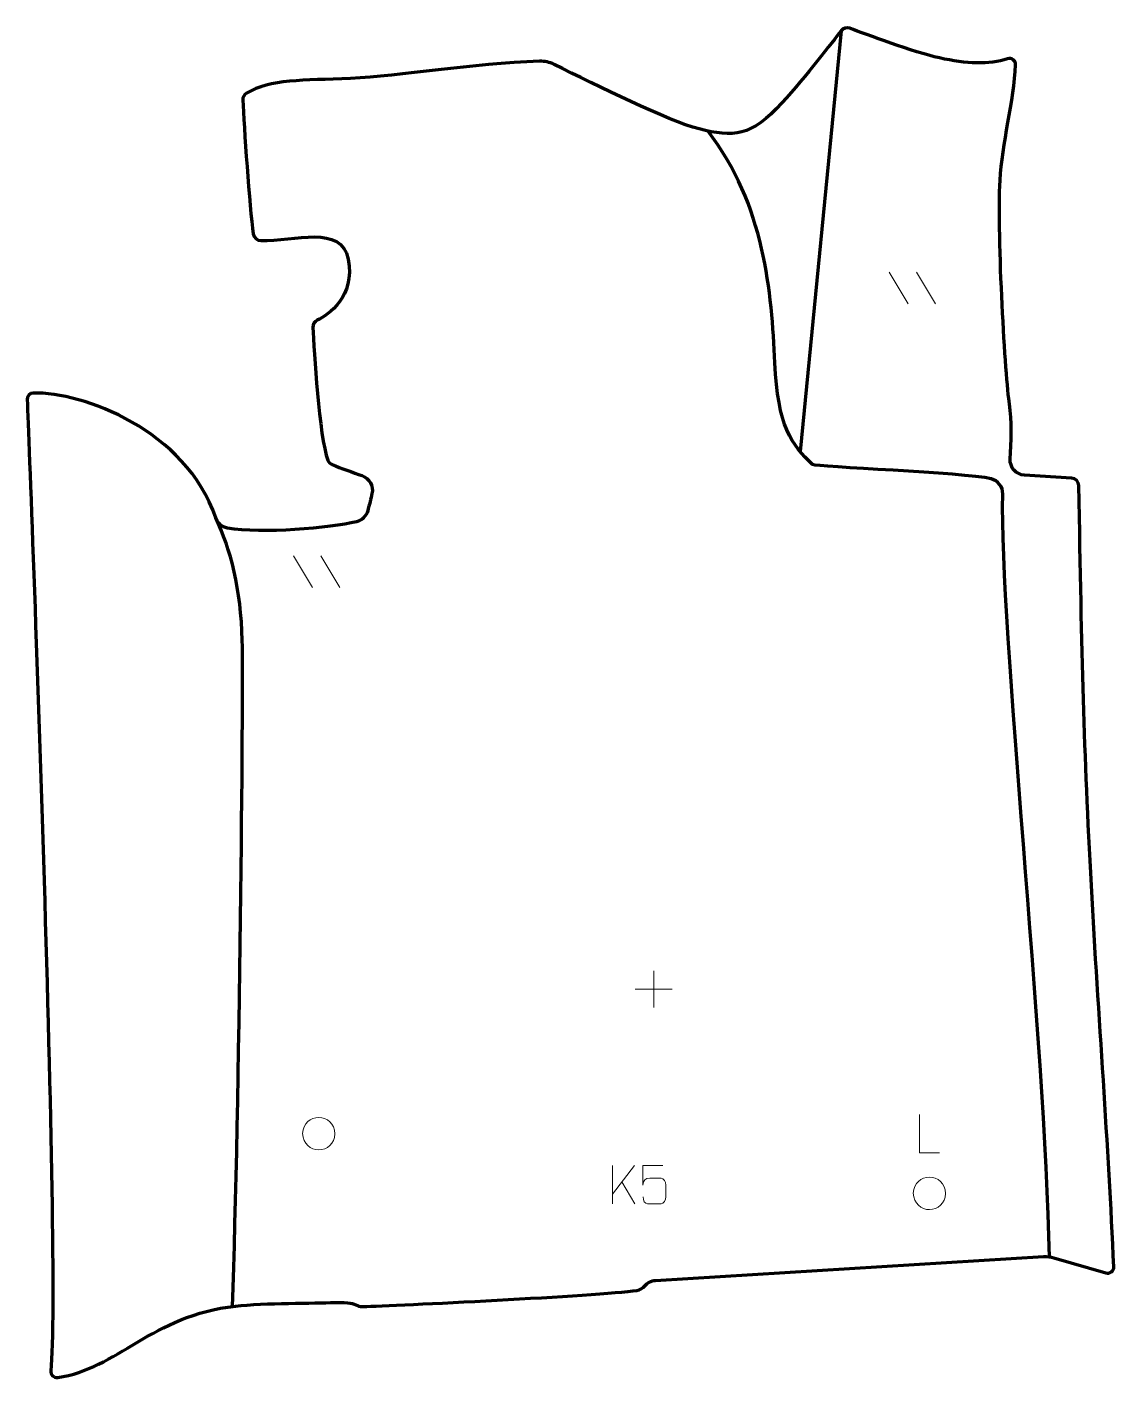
# Model space of a CAD drawing. Header units: millimetres. Extents: x -353 to 353, y -439 to 439.
import ezdxf

# ---------------------------------------------------------------- set-up
doc = ezdxf.new("R2010")
doc.units = ezdxf.units.MM
doc.header["$MEASUREMENT"] = 0
for name, color, linetype in [('layer 1', 7, 'Continuous'), ('layer 2', 7, 'Continuous'), ('layer 3', 7, 'Continuous')]:
    doc.layers.add(name, color=color, linetype=linetype)

msp = doc.modelspace()

# ---------------------------------------------------------------- linework, layer by layer
at = {"layer": 'layer 1', "color": 250, "lineweight": 9}
for points in [[(207.1766, 279.7495), (207.1766, 279.7495), (219.5409, 259.2052), (219.5409, 259.2052)], [(224.9065, 279.7495), (224.9065, 279.7495), (237.2708, 259.2052), (237.2708, 259.2052)], [(-180.0056, 95.2883), (-180.0056, 95.2883), (-167.6413, 74.744), (-167.6413, 74.744)], [(-162.2757, 95.2883), (-162.2757, 95.2883), (-149.9114, 74.744), (-149.9114, 74.744)], [(54.1103, -174.193), (54.1103, -174.193), (54.1103, -198.1709), (54.1103, -198.1709)], [(42.1214, -186.182), (42.1214, -186.182), (66.0993, -186.182), (66.0993, -186.182)], [(27.2132, -300.732), (27.2132, -300.732), (27.2132, -325.6856), (27.2132, -325.6856)], [(41.5894, -300.732), (41.5894, -300.732), (27.2132, -319.3717), (27.2132, -319.3717)], [(41.9147, -325.5898), (41.9147, -325.5898), (33.4442, -311.2762), (33.4442, -311.2762)]]:
    msp.add_open_spline(points, degree=3, dxfattribs=at)
for points, knots in [([(-174.1054, -279.9959), (-174.0347, -273.3555), (-168.7607, -269.5095), (-163.6054, -269.6065), (-163.6054, -269.6065), (-158.4501, -269.5095), (-153.1761, -273.5729), (-153.1054, -280.2133), (-153.1054, -280.2133), (-153.4756, -286.5426), (-157.9175, -290.5733), (-163.6054, -290.6027), (-163.6054, -290.6027), (-168.7607, -290.6997), (-174.0347, -286.6363), (-174.1054, -279.9959)], [0, 0, 0, 0, 0.2, 0.2, 0.2, 0.2, 0.4, 0.4, 0.4, 0.4, 0.6, 0.6, 0.6, 0.6, 1, 1, 1, 1]), ([(239.8478, -292.5858), (239.8478, -292.5858), (226.8987, -292.5858), (226.8987, -292.5858), (226.8987, -292.5858), (226.8987, -292.5858), (226.8987, -267.6322), (226.8987, -267.6322)], [0, 0, 0, 0, 0.33333333, 0.33333333, 0.33333333, 0.33333333, 1, 1, 1, 1]), ([(59.9581, -300.754), (59.9581, -300.754), (47.1064, -300.754), (47.1064, -300.754), (47.1064, -300.754), (47.1067, -304.9846), (47.1067, -309.2155), (47.1064, -313.4467), (47.1064, -313.4467), (47.1061, -310.1366), (48.7371, -309.0648), (51.5491, -309.0043), (51.5491, -309.0043), (53.9887, -309.004), (56.4282, -309.004), (58.8674, -309.0043), (58.8674, -309.0043), (60.5172, -308.9975), (61.9921, -311.378), (62.0206, -313.4467), (62.0206, -313.4467), (62.0203, -316.034), (62.0203, -318.6216), (62.0206, -321.2093), (62.0206, -321.2093), (62.0668, -323.1687), (60.5674, -325.605), (58.9415, -325.6635), (58.9415, -325.6635), (56.985, -325.6632), (52.09, -325.6632), (50.133, -325.6635), (50.133, -325.6635), (48.2875, -325.6723), (47.1804, -323.7075), (47.1596, -321.1564)], [0, 0, 0, 0, 0.1, 0.1, 0.1, 0.1, 0.2, 0.2, 0.2, 0.2, 0.3, 0.3, 0.3, 0.3, 0.4, 0.4, 0.4, 0.4, 0.5, 0.5, 0.5, 0.5, 0.6, 0.6, 0.6, 0.6, 0.7, 0.7, 0.7, 0.7, 0.8, 0.8, 0.8, 0.8, 1, 1, 1, 1]), ([(222.8388, -318.7877), (222.9095, -312.1473), (228.1835, -308.3013), (233.3388, -308.3983), (233.3388, -308.3983), (238.4941, -308.3013), (243.7681, -312.3647), (243.8388, -319.0051), (243.8388, -319.0051), (243.4686, -325.3344), (239.0267, -329.3651), (233.3388, -329.3945), (233.3388, -329.3945), (228.1835, -329.4915), (222.9095, -325.4281), (222.8388, -318.7877)], [0, 0, 0, 0, 0.2, 0.2, 0.2, 0.2, 0.4, 0.4, 0.4, 0.4, 0.6, 0.6, 0.6, 0.6, 1, 1, 1, 1])]:
    msp.add_open_spline(points, degree=3, knots=knots, dxfattribs=at)
at = {"layer": 'layer 2', "color": 230, "lineweight": 200}
msp.add_open_spline([(-337.8006, -434.1206), (-331.3875, -368.3755), (-350.7511, 139.4033), (-353.1546, 196.9604), (-353.1546, 196.9604), (-353.2484, 199.2022), (-351.4951, 201.0808), (-349.2553, 201.1267), (-349.2553, 201.1267), (-316.9641, 201.7867), (-250.0997, 177.3085), (-230.5664, 120.0291), (-230.5664, 120.0291), (-229.398, 116.6021), (-226.4798, 114.0583), (-222.9217, 113.4184), (-222.9217, 113.4184), (-200.756, 109.4316), (-156.0943, 113.3517), (-139.0957, 117.5268), (-139.0957, 117.5268), (-135.5609, 118.3953), (-132.768, 121.1021), (-131.8073, 124.6187), (-131.8073, 124.6187), (-130.7208, 128.5941), (-129.7729, 132.5047), (-129.0197, 135.7993), (-129.0197, 135.7993), (-127.882, 140.777), (-130.6739, 145.8139), (-135.4907, 147.4857), (-135.4907, 147.4857), (-141.435, 149.5491), (-149.3319, 152.3615), (-154.9598, 154.6323), (-154.9598, 154.6323), (-156.2524, 155.1537), (-157.2698, 156.1923), (-157.7556, 157.5004), (-157.7556, 157.5004), (-163.4356, 172.8053), (-166.648, 229.1912), (-167.3935, 243.7211), (-167.3935, 243.7211), (-167.4954, 245.7143), (-166.4039, 247.5702), (-164.6224, 248.4631), (-164.6224, 248.4631), (-157.4134, 252.0766), (-139.7826, 263.5853), (-144.5359, 288.0349), (-144.5359, 288.0349), (-148.9852, 310.9231), (-179.2701, 299.7602), (-201.3183, 300.2234), (-201.3183, 300.2234), (-203.756, 300.2749), (-205.8006, 302.0719), (-206.1591, 304.4881), (-206.1591, 304.4881), (-208.7595, 322.0144), (-212.162, 375.0031), (-212.9762, 391.4129), (-212.9762, 391.4129), (-213.0662, 393.2297), (-212.1697, 394.9636), (-210.6154, 395.9041), (-210.6154, 395.9041), (-194.9105, 405.4055), (-174.1396, 404.1178), (-142.9985, 405.5519), (-142.9985, 405.5519), (-110.8259, 407.0339), (-64.0451, 415.2966), (-20.0495, 416.7004), (-20.0495, 416.7004), (-16.794, 416.8041), (-13.5662, 416.0985), (-10.642, 414.6616), (-10.642, 414.6616), (17.7133, 400.7269), (62.8201, 378.0959), (83.7025, 372.7449), (83.7025, 372.7449), (105.7073, 367.1061), (117.4771, 367.6187), (137.4351, 389.661), (137.4351, 389.661), (153.4569, 407.3563), (169.9715, 428.7682), (175.8621, 436.5258), (175.8621, 436.5258), (177.2027, 438.2911), (179.5406, 438.9603), (181.6103, 438.1725), (181.6103, 438.1725), (191.983, 434.2246), (222.9181, 422.681), (239.783, 418.8802), (239.783, 418.8802), (257.6015, 414.8638), (271.9331, 414.3484), (284.1229, 418.3397), (284.1229, 418.3397), (286.7642, 419.2047), (289.4548, 417.1396), (289.3352, 414.3586), (289.3352, 414.3586), (288.339, 391.2047), (280.3821, 362.3906), (279.1869, 339.4251), (279.1869, 339.4251), (277.242, 302.0514), (282.7693, 209.7337), (285.328, 193.8429), (285.328, 193.8429), (286.9378, 183.8444), (286.4199, 168.4171), (285.8149, 158.351), (285.8149, 158.351), (285.4822, 152.8236), (289.6855, 148.0749), (295.204, 147.7468), (295.204, 147.7468), (295.204, 147.7468), (325.737, 145.9321), (325.737, 145.9321), (325.737, 145.9321), (328.3458, 145.7769), (330.3954, 143.6324), (330.4402, 141.0147), (330.4402, 141.0147), (332.3508, 29.1249), (333.744, -30.9561), (338.5668, -118.8358), (338.5668, -118.8358), (343.24, -203.9861), (349.7872, -288.2249), (353.1549, -366.5171), (353.1549, -366.5171), (353.2727, -369.2529), (350.6727, -371.2951), (348.047, -370.5345), (348.047, -370.5345), (348.047, -370.5345), (314.2368, -360.7414), (314.2368, -360.7414), (314.2368, -360.7414), (312.0383, -360.1047), (309.7473, -359.8507), (307.4631, -359.9904), (307.4631, -359.9904), (307.4631, -359.9904), (55.3137, -375.4039), (55.3137, -375.4039), (55.3137, -375.4039), (52.5321, -375.5736), (49.9476, -376.8987), (48.1831, -379.0591), (48.1831, -379.0591), (46.9219, -380.6035), (45.1308, -381.6227), (43.1588, -381.9042), (43.1588, -381.9042), (18.0315, -385.4976), (-114.7809, -391.7898), (-134.6602, -392.4128), (-134.6602, -392.4128), (-135.9274, -392.453), (-137.1907, -392.2551), (-138.3807, -391.818), (-138.3807, -391.818), (-141.8463, -390.5445), (-142.7569, -389.3284), (-153.489, -389.7669), (-153.489, -389.7669), (-166.0268, -390.2799), (-198.9385, -389.9888), (-217.7126, -392.0737), (-217.7126, -392.0737), (-271.8314, -398.084), (-295.1315, -433.2094), (-333.2579, -438.4619), (-333.2579, -438.4619), (-335.8219, -438.8154), (-338.0522, -436.7008), (-337.8006, -434.1206)], degree=3, knots=[0, 0, 0, 0, 0.02083333, 0.02083333, 0.02083333, 0.02083333, 0.04166667, 0.04166667, 0.04166667, 0.04166667, 0.0625, 0.0625, 0.0625, 0.0625, 0.08333333, 0.08333333, 0.08333333, 0.08333333, 0.10416667, 0.10416667, 0.10416667, 0.10416667, 0.125, 0.125, 0.125, 0.125, 0.14583333, 0.14583333, 0.14583333, 0.14583333, 0.16666667, 0.16666667, 0.16666667, 0.16666667, 0.1875, 0.1875, 0.1875, 0.1875, 0.20833333, 0.20833333, 0.20833333, 0.20833333, 0.22916667, 0.22916667, 0.22916667, 0.22916667, 0.25, 0.25, 0.25, 0.25, 0.27083333, 0.27083333, 0.27083333, 0.27083333, 0.29166667, 0.29166667, 0.29166667, 0.29166667, 0.3125, 0.3125, 0.3125, 0.3125, 0.33333333, 0.33333333, 0.33333333, 0.33333333, 0.35416667, 0.35416667, 0.35416667, 0.35416667, 0.375, 0.375, 0.375, 0.375, 0.39583333, 0.39583333, 0.39583333, 0.39583333, 0.41666667, 0.41666667, 0.41666667, 0.41666667, 0.4375, 0.4375, 0.4375, 0.4375, 0.45833333, 0.45833333, 0.45833333, 0.45833333, 0.47916667, 0.47916667, 0.47916667, 0.47916667, 0.5, 0.5, 0.5, 0.5, 0.52083333, 0.52083333, 0.52083333, 0.52083333, 0.54166667, 0.54166667, 0.54166667, 0.54166667, 0.5625, 0.5625, 0.5625, 0.5625, 0.58333333, 0.58333333, 0.58333333, 0.58333333, 0.60416667, 0.60416667, 0.60416667, 0.60416667, 0.625, 0.625, 0.625, 0.625, 0.64583333, 0.64583333, 0.64583333, 0.64583333, 0.66666667, 0.66666667, 0.66666667, 0.66666667, 0.6875, 0.6875, 0.6875, 0.6875, 0.70833333, 0.70833333, 0.70833333, 0.70833333, 0.72916667, 0.72916667, 0.72916667, 0.72916667, 0.75, 0.75, 0.75, 0.75, 0.77083333, 0.77083333, 0.77083333, 0.77083333, 0.79166667, 0.79166667, 0.79166667, 0.79166667, 0.8125, 0.8125, 0.8125, 0.8125, 0.83333333, 0.83333333, 0.83333333, 0.83333333, 0.85416667, 0.85416667, 0.85416667, 0.85416667, 0.875, 0.875, 0.875, 0.875, 0.89583333, 0.89583333, 0.89583333, 0.89583333, 0.91666667, 0.91666667, 0.91666667, 0.91666667, 0.9375, 0.9375, 0.9375, 0.9375, 0.95833333, 0.95833333, 0.95833333, 0.95833333, 1, 1, 1, 1], dxfattribs=at)
at = {"layer": 'layer 3', "color": 142, "lineweight": 200}
msp.add_open_spline([(175.8621, 436.5258), (175.8621, 436.5258), (149.2594, 163.1985), (149.2594, 163.1985)], degree=3, dxfattribs=at)
for points, knots in [([(311.2481, -360.1234), (308.8958, -220.161), (278.8067, 49.8622), (280.9907, 135.4267), (280.9907, 135.4267), (281.1106, 140.1292), (277.9328, 144.2744), (273.3622, 145.3874), (273.3622, 145.3874), (256.1283, 149.5858), (159.358, 152.928), (157.4134, 154.7402), (157.4134, 154.7402), (143.788, 167.4367), (134.7128, 179.7977), (132.8096, 220.8476), (132.8096, 220.8476), (130.718, 265.97), (126.5344, 323.6424), (89.1812, 371.4336)], [0, 0, 0, 0, 0.16666667, 0.16666667, 0.16666667, 0.16666667, 0.33333333, 0.33333333, 0.33333333, 0.33333333, 0.5, 0.5, 0.5, 0.5, 0.66666667, 0.66666667, 0.66666667, 0.66666667, 1, 1, 1, 1]), ([(-219.7539, -392.3175), (-214.9727, -264.4215), (-212.5297, 6.8904), (-213.3267, 40.3585), (-213.3267, 40.3585), (-214.1235, 73.8268), (-220.8705, 99.568), (-230.5662, 120.0287)], [0, 0, 0, 0, 0.33333333, 0.33333333, 0.33333333, 0.33333333, 1, 1, 1, 1])]:
    msp.add_open_spline(points, degree=3, knots=knots, dxfattribs=at)

doc.saveas('drawing.dxf')
